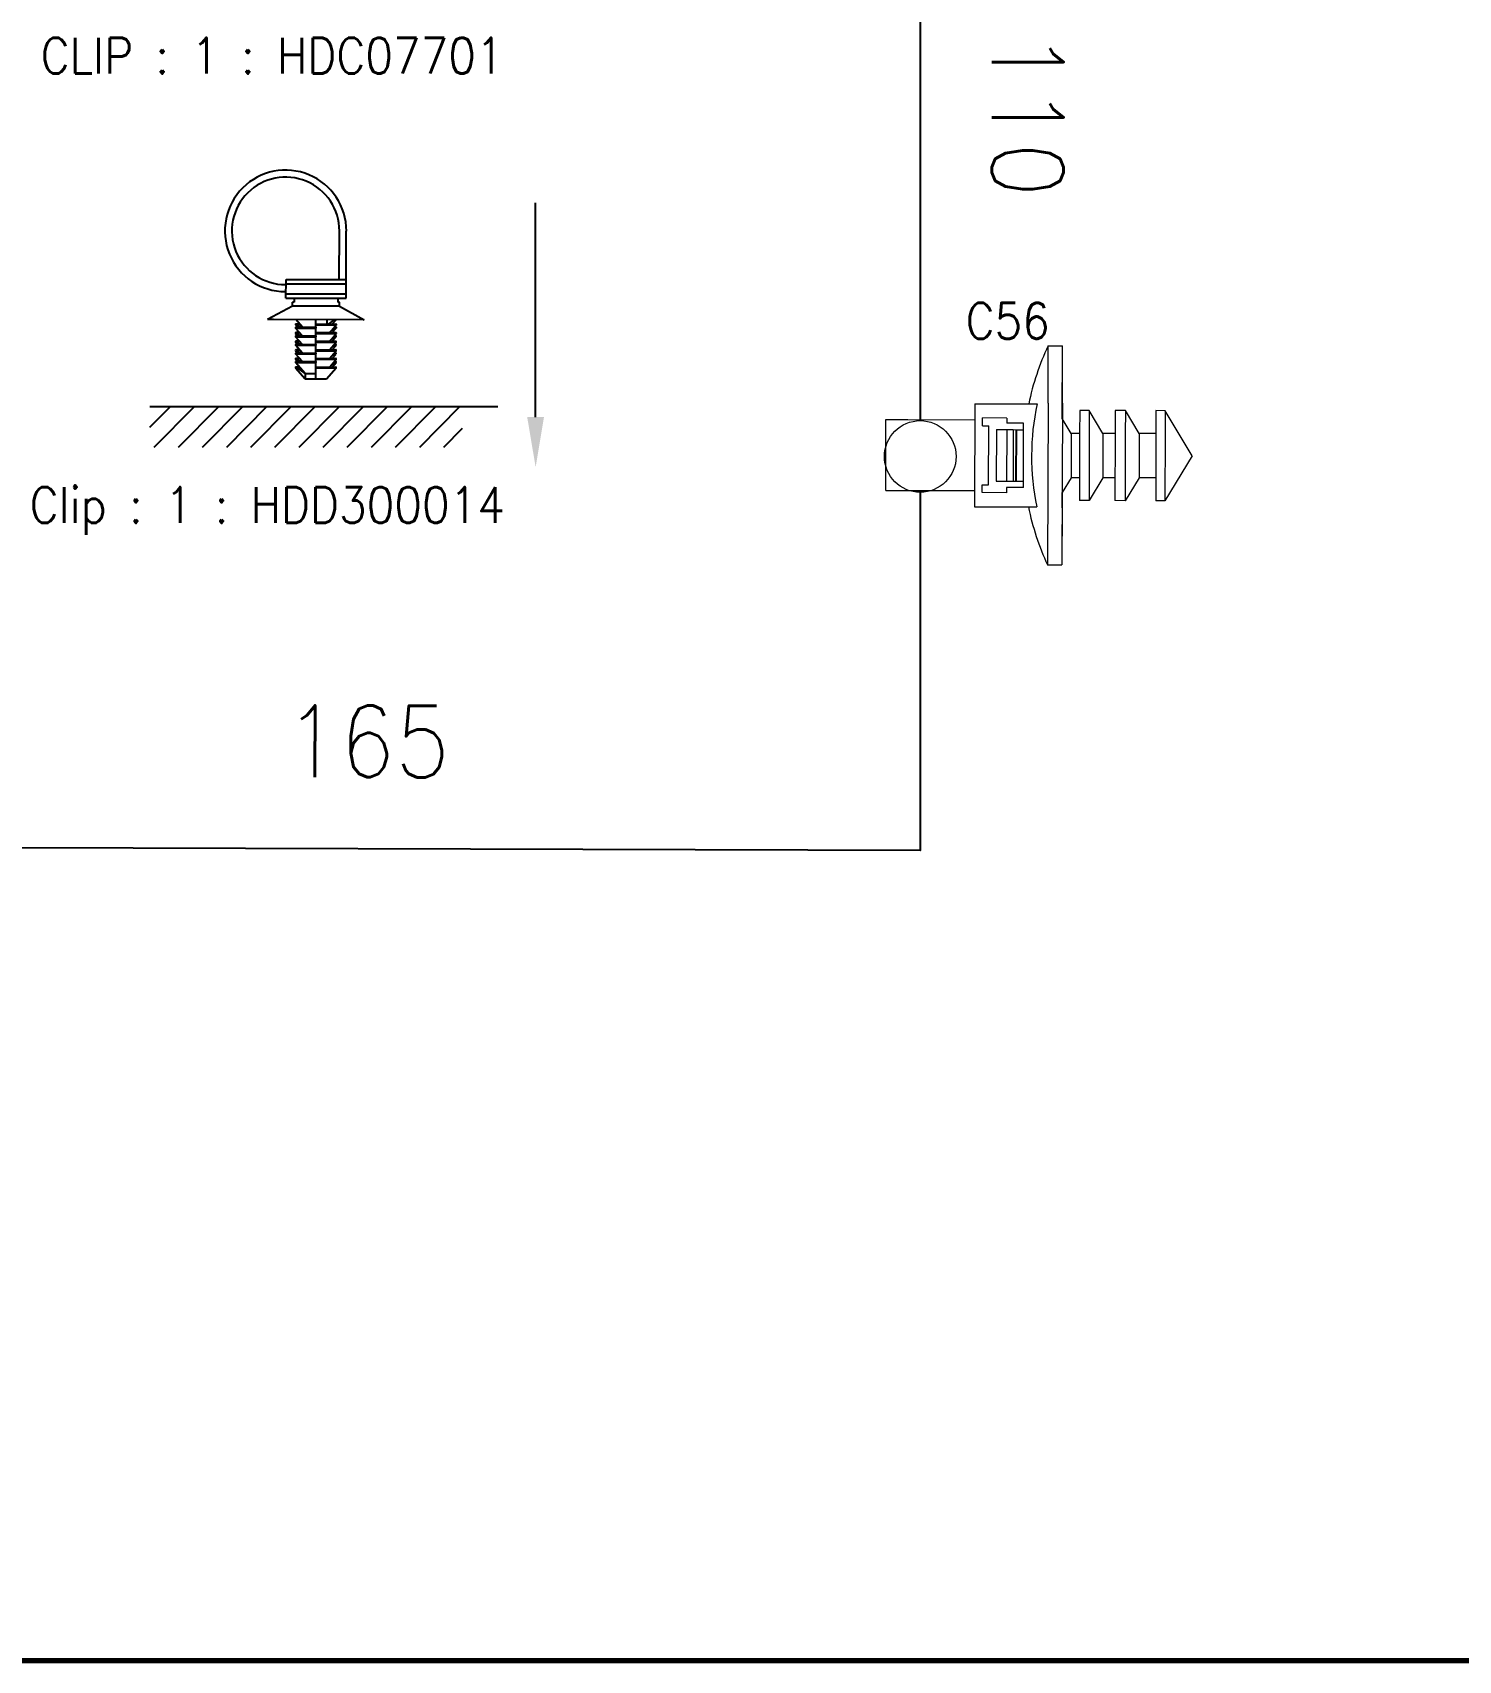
# Model space of a CAD drawing. Header units: inches. Extents: x 47316 to 59086, y 3141 to 11743.
# Drawn here: x 51894 to 51993.5, y 5638 to 5751.6 of the extents above; entities that cross this region are included whole.
import ezdxf

# ---------------------------------------------------------------- set-up
doc = ezdxf.new("R2010")
doc.units = ezdxf.units.IN
doc.header["$MEASUREMENT"] = 0
doc.layers.add('0Filament', color=7, linetype='Continuous', lineweight=20)
doc.styles.get("Standard").update_dxf_attribs({"font": ''})
doc.styles.get('Standard').set_extended_font_data('SimSun')
doc.linetypes.add('_VH_OTCON', pattern='A,0.0001,[7,VeSys.shx,S=0.1,R=0,X=0,Y=0],-0.4,[7,VeSys.shx,S=0.1,R=0,X=0,Y=0],-0.4,["X",Standard,S=1,R=0,X=-0.5,Y=-0.5],-0.0001,[7,VeSys.shx,S=0.1,R=0,X=0,Y=0],-0.4', length=1.2002)

msp = doc.modelspace()

# ---------------------------------------------------------------- linework, layer by layer
at = {"color": 0, "linetype": '_VH_OTCON', "ltscale": 5}
msp.add_line((51955.93, 5768.53), (51955.93, 5724.53), dxfattribs=at)
msp.add_line((51929.09, 5724.78), (51929.09, 5739.73))
at = {"color": 0, "linetype": 'ByBlock', "lineweight": -3, "ltscale": 0.225}
for p, q in [((51915.38, 5734.38, 0), (51915.39, 5737.76, 0)), ((51915.87, 5734.38, 0), (51915.87, 5737.76, 0))]:
    msp.add_line(p, q, dxfattribs=at)
at = {"color": 0, "linetype": 'ByBlock', "lineweight": -3, "ltscale": 0.0025}
for p, q in [((51911.63, 5734.02, 0), (51911.67, 5734.02, 0)), ((51911.63, 5733.53, 0), (51911.66, 5733.53, 0))]:
    msp.add_line(p, q, dxfattribs=at)
at = {"color": 0, "linetype": 'ByBlock', "lineweight": -3, "ltscale": 0.045825}
for p, q in [((51911.66, 5733.39, 0), (51911.67, 5734.08, 0)), ((51915.86, 5733.38, 0), (51915.87, 5734.07, 0))]:
    msp.add_line(p, q, dxfattribs=at)
at = {"color": 0, "linetype": 'ByBlock', "lineweight": -3, "ltscale": 0.020837}
for p, q in [((51911.67, 5734.08, 0), (51911.67, 5734.39, 0)), ((51915.87, 5734.07, 0), (51915.87, 5734.38, 0)), ((51911.66, 5733.08, 0), (51911.66, 5733.39, 0)), ((51915.86, 5733.07, 0), (51915.86, 5733.38, 0))]:
    msp.add_line(p, q, dxfattribs=at)
at = {"color": 0, "linetype": 'ByBlock', "lineweight": -3, "ltscale": 0.28}
for p, q in [((51911.67, 5734.39, 0), (51915.87, 5734.38, 0)), ((51911.67, 5734.08, 0), (51915.87, 5734.07, 0)), ((51911.66, 5733.39, 0), (51915.86, 5733.38, 0)), ((51911.66, 5733.08, 0), (51915.86, 5733.07, 0))]:
    msp.add_line(p, q, dxfattribs=at)
at = {"color": 0, "linetype": 'ByBlock', "lineweight": -3, "ltscale": 0.130887}
for p, q in [((51912.11, 5732.51, 0), (51910.38, 5731.58, 0)), ((51915.41, 5732.51, 0), (51917.13, 5731.57, 0))]:
    msp.add_line(p, q, dxfattribs=at)
at = {"color": 0, "linetype": 'ByBlock', "lineweight": -3, "ltscale": 0.008542}
for p, q in [((51912.24, 5732.8, 0), (51912.11, 5732.8, 0)), ((51915.41, 5732.79, 0), (51915.28, 5732.79, 0))]:
    msp.add_line(p, q, dxfattribs=at)
at = {"color": 0, "linetype": 'ByBlock', "lineweight": -3, "ltscale": 0.01875}
for p, q in [((51912.11, 5732.51, 0), (51912.11, 5732.8, 0)), ((51912.24, 5733.08, 0), (51912.24, 5732.8, 0)), ((51912.24, 5733.08, 0), (51912.24, 5732.8, 0)), ((51915.28, 5733.07, 0), (51915.28, 5732.79, 0)), ((51915.41, 5732.51, 0), (51915.41, 5732.79, 0))]:
    msp.add_line(p, q, dxfattribs=at)
at = {"color": 0, "linetype": 'ByBlock', "lineweight": -3, "ltscale": 0.013466}
msp.add_line((51912.31, 5732.51, 0), (51912.11, 5732.51, 0), dxfattribs=at)
at = {"color": 0, "linetype": 'ByBlock', "lineweight": -3, "ltscale": 0.206534}
msp.add_line((51915.41, 5732.51, 0), (51912.31, 5732.51, 0), dxfattribs=at)
at = {"color": 0, "linetype": 'ByBlock', "lineweight": -3, "ltscale": 0.027544}
msp.add_line((51910.8, 5731.58, 0), (51910.38, 5731.58, 0), dxfattribs=at)
at = {"color": 0, "linetype": 'ByBlock', "lineweight": -3, "ltscale": 0.422456}
msp.add_line((51917.13, 5731.57, 0), (51910.8, 5731.58, 0), dxfattribs=at)
at = {"color": 0, "linetype": 'ByBlock', "lineweight": -3, "ltscale": 0.014409}
for p, q in [((51912.34, 5731.21, 0), (51912.49, 5731.05, 0)), ((51912.34, 5730.61, 0), (51912.48, 5730.45, 0)), ((51912.34, 5729.41, 0), (51912.48, 5729.25, 0)), ((51912.34, 5728.81, 0), (51912.48, 5728.65, 0))]:
    msp.add_line(p, q, dxfattribs=at)
at = {"color": 0, "linetype": 'ByBlock', "lineweight": -3, "ltscale": 0.046455}
msp.add_line((51912.81, 5731.05, 0), (51912.36, 5731.58, 0), dxfattribs=at)
at = {"color": 0, "linetype": 'ByBlock', "lineweight": -3, "ltscale": 0.016319}
for p, q in [((51912.37, 5731.28, 0), (51912.62, 5731.28, 0)), ((51912.37, 5730.68, 0), (51912.62, 5730.68, 0)), ((51912.37, 5730.08, 0), (51912.61, 5730.08, 0)), ((51912.37, 5729.48, 0), (51912.61, 5729.48, 0)), ((51912.37, 5728.88, 0), (51912.61, 5728.88, 0)), ((51912.37, 5728.28, 0), (51912.61, 5728.28, 0))]:
    msp.add_line(p, q, dxfattribs=at)
at = {"color": 0, "linetype": 'ByBlock', "lineweight": -3, "ltscale": 0.015256}
for p, q in [((51912.62, 5731.27, 0), (51912.39, 5731.27, 0)), ((51912.62, 5730.67, 0), (51912.39, 5730.67, 0)), ((51912.62, 5730.07, 0), (51912.39, 5730.07, 0)), ((51912.62, 5729.47, 0), (51912.39, 5729.47, 0)), ((51912.62, 5728.87, 0), (51912.39, 5728.87, 0)), ((51912.62, 5728.27, 0), (51912.39, 5728.27, 0))]:
    msp.add_line(p, q, dxfattribs=at)
at = {"color": 0, "linetype": 'ByBlock', "lineweight": -3, "ltscale": 0.024877}
for p, q in [((51912.7, 5731.05, 0), (51912.39, 5731.27, 0)), ((51912.69, 5730.45, 0), (51912.39, 5730.67, 0)), ((51912.69, 5729.25, 0), (51912.39, 5729.47, 0)), ((51912.69, 5728.65, 0), (51912.39, 5728.87, 0))]:
    msp.add_line(p, q, dxfattribs=at)
at = {"color": 0, "linetype": 'ByBlock', "lineweight": -3, "ltscale": 0.035001}
msp.add_line((51913.76, 5731.05, 0), (51913.76, 5731.57, 0), dxfattribs=at)
at = {"color": 0, "linetype": 'ByBlock', "lineweight": -3, "ltscale": 0.004144}
for p, q in [((51913.76, 5731.27, 0), (51913.76, 5731.21, 0)), ((51913.76, 5730.45, 0), (51913.76, 5730.39, 0)), ((51913.76, 5730.07, 0), (51913.76, 5730.01, 0)), ((51913.75, 5729.25, 0), (51913.75, 5729.19, 0)), ((51913.76, 5729.85, 0), (51913.76, 5729.79, 0)), ((51913.76, 5729.47, 0), (51913.76, 5729.41, 0)), ((51913.75, 5728.65, 0), (51913.75, 5728.59, 0)), ((51913.75, 5728.27, 0), (51913.75, 5728.21, 0))]:
    msp.add_line(p, q, dxfattribs=at)
at = {"color": 0, "linetype": 'ByBlock', "lineweight": -3, "ltscale": 0.0925}
for p, q in [((51913.76, 5731.27, 0), (51915.15, 5731.27, 0)), ((51912.37, 5731.05, 0), (51913.76, 5731.05, 0)), ((51912.37, 5730.45, 0), (51913.76, 5730.45, 0)), ((51913.76, 5730.67, 0), (51915.15, 5730.67, 0)), ((51913.76, 5730.07, 0), (51915.14, 5730.07, 0)), ((51912.37, 5729.85, 0), (51913.76, 5729.85, 0)), ((51912.37, 5729.25, 0), (51913.75, 5729.25, 0)), ((51913.76, 5729.47, 0), (51915.14, 5729.47, 0)), ((51912.37, 5728.65, 0), (51913.75, 5728.65, 0)), ((51913.75, 5728.87, 0), (51915.14, 5728.87, 0)), ((51913.75, 5728.27, 0), (51915.14, 5728.27, 0))]:
    msp.add_line(p, q, dxfattribs=at)
at = {"color": 0, "linetype": 'ByBlock', "lineweight": -3, "ltscale": 0.094383}
for p, q in [((51913.76, 5731.21, 0), (51915.17, 5731.21, 0)), ((51912.34, 5730.99, 0), (51913.76, 5730.99, 0)), ((51912.34, 5730.39, 0), (51913.76, 5730.39, 0)), ((51913.76, 5730.61, 0), (51915.17, 5730.61, 0)), ((51912.34, 5729.79, 0), (51913.76, 5729.79, 0)), ((51912.34, 5729.19, 0), (51913.75, 5729.19, 0)), ((51913.76, 5730.01, 0), (51915.17, 5730.01, 0)), ((51913.76, 5729.41, 0), (51915.17, 5729.41, 0)), ((51912.34, 5728.59, 0), (51913.75, 5728.59, 0)), ((51913.75, 5728.81, 0), (51915.17, 5728.81, 0)), ((51913.75, 5728.21, 0), (51915.17, 5728.21, 0))]:
    msp.add_line(p, q, dxfattribs=at)
at = {"color": 0, "linetype": 'ByBlock', "lineweight": -3, "ltscale": 0.010857}
for p, q in [((51913.76, 5731.05, 0), (51913.76, 5731.21, 0)), ((51913.76, 5730.45, 0), (51913.76, 5730.61, 0)), ((51913.75, 5729.25, 0), (51913.76, 5729.41, 0)), ((51913.75, 5728.65, 0), (51913.75, 5728.81, 0))]:
    msp.add_line(p, q, dxfattribs=at)
at = {"color": 0, "linetype": 'ByBlock', "lineweight": -3, "ltscale": 0.02}
msp.add_line((51914.51, 5731.57, 0), (51914.51, 5731.27, 0), dxfattribs=at)
at = {"color": 0, "linetype": 'ByBlock', "lineweight": -3, "ltscale": 0.034243}
msp.add_line((51915.03, 5731.57, 0), (51914.61, 5731.27, 0), dxfattribs=at)
at = {"color": 0, "linetype": 'ByBlock', "lineweight": -3, "ltscale": 0.026545}
msp.add_line((51914.9, 5731.27, 0), (51915.16, 5731.57, 0), dxfattribs=at)
at = {"color": 0, "linetype": 'ByBlock', "lineweight": -3, "ltscale": 0.047591}
for p, q in [((51912.81, 5730.45, 0), (51912.34, 5730.99, 0)), ((51912.81, 5729.25, 0), (51912.34, 5729.79, 0))]:
    msp.add_line(p, q, dxfattribs=at)
at = {"color": 0, "linetype": 'ByBlock', "lineweight": -3, "ltscale": 0.04759}
for p, q in [((51912.81, 5729.85, 0), (51912.34, 5730.39, 0)), ((51912.81, 5728.65, 0), (51912.34, 5729.19, 0))]:
    msp.add_line(p, q, dxfattribs=at)
at = {"color": 0, "linetype": 'ByBlock', "lineweight": -3, "ltscale": 0.004143}
for p, q in [((51913.76, 5731.05, 0), (51913.76, 5730.99, 0)), ((51913.76, 5730.67, 0), (51913.76, 5730.61, 0)), ((51913.75, 5728.87, 0), (51913.75, 5728.81, 0))]:
    msp.add_line(p, q, dxfattribs=at)
at = {"color": 0, "linetype": 'ByBlock', "lineweight": -3, "ltscale": 0.035857}
for p, q in [((51913.76, 5730.45, 0), (51913.76, 5730.99, 0)), ((51913.75, 5729.25, 0), (51913.76, 5729.79, 0))]:
    msp.add_line(p, q, dxfattribs=at)
at = {"color": 0, "linetype": 'ByBlock', "lineweight": -3, "ltscale": 0.035855}
for p, q in [((51913.76, 5729.85, 0), (51913.76, 5730.39, 0)), ((51913.75, 5728.65, 0), (51913.75, 5729.19, 0))]:
    msp.add_line(p, q, dxfattribs=at)
at = {"color": 0, "linetype": 'ByBlock', "lineweight": -3, "ltscale": 0.015766}
for p, q in [((51914.7, 5730.67, 0), (51914.86, 5730.85, 0)), ((51914.7, 5728.87, 0), (51914.86, 5729.05, 0))]:
    msp.add_line(p, q, dxfattribs=at)
at = {"color": 0, "linetype": 'ByBlock', "lineweight": -3, "ltscale": 0.015765}
for p, q in [((51914.7, 5730.07, 0), (51914.86, 5730.25, 0)), ((51914.7, 5729.47, 0), (51914.86, 5729.65, 0)), ((51914.7, 5728.27, 0), (51914.86, 5728.45, 0))]:
    msp.add_line(p, q, dxfattribs=at)
at = {"color": 0, "linetype": 'ByBlock', "lineweight": -3, "ltscale": 0.031825}
for p, q in [((51914.86, 5730.85, 0), (51915.17, 5731.21, 0)), ((51914.86, 5729.65, 0), (51915.17, 5730.01, 0)), ((51914.86, 5729.05, 0), (51915.17, 5729.41, 0))]:
    msp.add_line(p, q, dxfattribs=at)
at = {"color": 0, "linetype": 'ByBlock', "lineweight": -3, "ltscale": 0.021661}
for p, q in [((51915.12, 5731.04, 0), (51914.86, 5730.85, 0)), ((51915.12, 5729.84, 0), (51914.86, 5729.65, 0)), ((51915.12, 5729.24, 0), (51914.86, 5729.05, 0)), ((51915.12, 5728.64, 0), (51914.86, 5728.45, 0))]:
    msp.add_line(p, q, dxfattribs=at)
at = {"color": 0, "linetype": 'ByBlock', "lineweight": -3, "ltscale": 0.031826}
for p, q in [((51914.86, 5730.25, 0), (51915.17, 5730.61, 0)), ((51914.86, 5728.45, 0), (51915.17, 5728.81, 0))]:
    msp.add_line(p, q, dxfattribs=at)
at = {"color": 0, "linetype": 'ByBlock', "lineweight": -3, "ltscale": 0.021662}
msp.add_line((51915.12, 5730.44, 0), (51914.86, 5730.25, 0), dxfattribs=at)
at = {"color": 0, "linetype": 'ByBlock', "lineweight": -3, "ltscale": 0.027682}
msp.add_line((51914.9, 5730.67, 0), (51915.17, 5730.98, 0), dxfattribs=at)
at = {"color": 0, "linetype": 'ByBlock', "lineweight": -3, "ltscale": 0.027681}
for p, q in [((51914.9, 5730.07, 0), (51915.17, 5730.38, 0)), ((51914.9, 5729.47, 0), (51915.17, 5729.78, 0)), ((51914.9, 5728.87, 0), (51915.17, 5729.18, 0)), ((51914.9, 5728.27, 0), (51915.17, 5728.58, 0))]:
    msp.add_line(p, q, dxfattribs=at)
at = {"color": 0, "linetype": 'ByBlock', "lineweight": -3, "ltscale": 0.007573}
for p, q in [((51915.03, 5731.05, 0), (51915.15, 5731.05, 0)), ((51915.03, 5730.45, 0), (51915.14, 5730.45, 0)), ((51915.03, 5729.85, 0), (51915.14, 5729.85, 0)), ((51915.03, 5729.25, 0), (51915.14, 5729.25, 0)), ((51915.03, 5728.65, 0), (51915.14, 5728.65, 0))]:
    msp.add_line(p, q, dxfattribs=at)
at = {"color": 0, "linetype": 'ByBlock', "lineweight": -3, "ltscale": 0.00652}
for p, q in [((51915.12, 5731.04, 0), (51915.03, 5731.04, 0)), ((51915.12, 5730.44, 0), (51915.03, 5730.44, 0)), ((51915.12, 5729.84, 0), (51915.02, 5729.84, 0)), ((51915.12, 5729.24, 0), (51915.02, 5729.24, 0)), ((51915.12, 5728.64, 0), (51915.02, 5728.64, 0))]:
    msp.add_line(p, q, dxfattribs=at)
at = {"color": 0, "linetype": 'ByBlock', "lineweight": -3, "ltscale": 0.014408}
msp.add_line((51912.34, 5730.01, 0), (51912.48, 5729.85, 0), dxfattribs=at)
at = {"color": 0, "linetype": 'ByBlock', "lineweight": -3, "ltscale": 0.024878}
msp.add_line((51912.69, 5729.85, 0), (51912.39, 5730.07, 0), dxfattribs=at)
at = {"color": 0, "linetype": 'ByBlock', "lineweight": -3, "ltscale": 0.010855}
msp.add_line((51913.76, 5729.85, 0), (51913.76, 5730.01, 0), dxfattribs=at)
at = {"color": 0, "linetype": 'ByBlock', "lineweight": -3, "ltscale": 0.0675}
for p, q in [((51913, 5727.83, 0), (51912.34, 5728.59, 0)), ((51912.34, 5728.21, 0), (51913, 5727.45, 0)), ((51914.5, 5727.45, 0), (51915.17, 5728.21, 0))]:
    msp.add_line(p, q, dxfattribs=at)
at = {"color": 0, "linetype": 'ByBlock', "lineweight": -3, "ltscale": 0.050559}
msp.add_line((51913, 5727.83, 0), (51912.39, 5728.27, 0), dxfattribs=at)
at = {"color": 0, "linetype": 'ByBlock', "lineweight": -3, "ltscale": 0.05}
for p, q in [((51913, 5727.83, 0), (51913.75, 5727.82, 0)), ((51913, 5727.45, 0), (51913.75, 5727.45, 0)), ((51913.75, 5727.45, 0), (51914.5, 5727.45, 0))]:
    msp.add_line(p, q, dxfattribs=at)
at = {"color": 0, "linetype": 'ByBlock', "lineweight": -3, "ltscale": 0.025}
msp.add_line((51913, 5727.83, 0), (51913, 5727.45, 0), dxfattribs=at)
at = {"color": 0, "linetype": 'ByBlock', "lineweight": -3, "ltscale": 0.050856}
for p, q in [((51913.75, 5727.82, 0), (51913.75, 5728.59, 0)), ((51913.75, 5727.45, 0), (51913.75, 5728.21, 0))]:
    msp.add_line(p, q, dxfattribs=at)
at = {"color": 0}
for p, q in [((51902.17, 5724.07, 0), (51903.61, 5725.51, 0)), ((51902.17, 5725.51, 0), (51926.45, 5725.51, 0)), ((51902.47, 5722.69, 0), (51905.29, 5725.51, 0)), ((51904.16, 5722.69, 0), (51906.97, 5725.51, 0)), ((51905.84, 5722.69, 0), (51908.66, 5725.51, 0)), ((51907.53, 5722.69, 0), (51910.34, 5725.51, 0)), ((51909.21, 5722.69, 0), (51912.03, 5725.51, 0)), ((51910.89, 5722.69, 0), (51913.71, 5725.51, 0)), ((51912.58, 5722.69, 0), (51915.39, 5725.51, 0)), ((51914.26, 5722.69, 0), (51917.08, 5725.51, 0)), ((51915.94, 5722.69, 0), (51918.76, 5725.51, 0)), ((51917.63, 5722.69, 0), (51920.44, 5725.51, 0)), ((51919.31, 5722.69, 0), (51922.13, 5725.51, 0)), ((51921, 5722.69, 0), (51923.81, 5725.51, 0)), ((51922.68, 5722.69, 0), (51923.99, 5724, 0))]:
    msp.add_line(p, q, dxfattribs=at)
at = {"lineweight": 70}
msp.add_line((50267.93, 5638.03), (54983.93, 5638.03), dxfattribs=at)
at = {"color": 0, "linetype": '_VH_OTCON', "ltscale": 5}
msp.add_lwpolyline([(51955.93, 5719.53), (51955.93, 5694.53), (51877.43, 5694.78)], dxfattribs=at)
at = {"color": 0, "linetype": 'Continuous', "lineweight": 15}
msp.add_circle((51955.93, 5722.03), 2.5, dxfattribs=at)
at = {"color": 0, "linetype": 'ByBlock', "lineweight": -3}
for centre, radius, start, end in [((51911.64, 5737.77, 0), 4.24, 359.8786, 269.8786), ((51911.64, 5737.77, 0), 3.75, 359.8786, 269.8786), ((51912.37, 5731.24, 0), 0.0375, 89.8786, 220.9901), ((51912.37, 5731.24, 0), 0.0375, 54.1432, 89.8786), ((51915.15, 5731.23, 0), 0.0375, 318.7665, 89.8786), ((51912.37, 5731.01, 0), 0.0375, 89.8786, 220.9907), ((51912.37, 5730.64, 0), 0.0375, 89.8786, 220.9901), ((51912.37, 5730.41, 0), 0.0375, 89.8786, 220.9907), ((51912.37, 5730.04, 0), 0.0375, 89.8786, 220.9901), ((51912.37, 5730.64, 0), 0.0375, 54.1432, 89.8786), ((51912.37, 5730.04, 0), 0.0375, 54.1432, 89.8786), ((51915.15, 5731.01, 0), 0.0375, 89.8786, 125.6147), ((51915.14, 5730.41, 0), 0.0375, 89.8786, 125.6147), ((51915.14, 5730.41, 0), 0.0375, 318.7665, 89.8786), ((51915.15, 5731.01, 0), 0.0375, 318.7665, 89.8786), ((51915.15, 5730.63, 0), 0.0375, 318.7665, 89.8786), ((51912.37, 5729.81, 0), 0.0375, 89.8786, 220.9907), ((51912.37, 5729.44, 0), 0.0375, 89.8786, 220.9901), ((51912.37, 5729.21, 0), 0.0375, 89.8786, 220.9907), ((51912.37, 5729.44, 0), 0.0375, 54.1432, 89.8786), ((51915.14, 5729.81, 0), 0.0375, 89.8786, 125.6147), ((51915.14, 5729.21, 0), 0.0375, 89.8786, 125.6147), ((51915.14, 5730.03, 0), 0.0375, 318.7665, 89.8786), ((51915.14, 5729.81, 0), 0.0375, 318.7665, 89.8786), ((51915.14, 5729.43, 0), 0.0375, 318.7665, 89.8786), ((51915.14, 5729.21, 0), 0.0375, 318.7665, 89.8786), ((51912.37, 5728.84, 0), 0.0375, 89.8786, 220.9901), ((51912.37, 5728.61, 0), 0.0375, 89.8786, 220.9907), ((51912.37, 5728.24, 0), 0.0375, 89.8786, 220.9901), ((51912.37, 5728.84, 0), 0.0375, 54.1432, 89.8786), ((51912.37, 5728.24, 0), 0.0375, 54.1432, 89.8786), ((51915.14, 5728.61, 0), 0.0375, 89.8786, 125.6147), ((51915.14, 5728.83, 0), 0.0375, 318.7665, 89.8786), ((51915.14, 5728.61, 0), 0.0375, 318.7665, 89.8786), ((51915.14, 5728.23, 0), 0.0375, 318.7665, 89.8786)]:
    msp.add_arc(centre, radius, start, end, dxfattribs=at)
msp.add_solid([(51929.67, 5724.78), (51929.09, 5721.28), (51928.5, 5724.78)])
at = {"layer": '0Filament', "color": 0, "lineweight": 9, "ltscale": 0.110623}
for p, q in [((51964.85, 5725.76), (51964.86, 5729.74)), ((51965.85, 5725.76), (51965.86, 5729.74))]:
    msp.add_line(p, q, dxfattribs=at)
at = {"layer": '0Filament', "color": 0, "lineweight": 9, "ltscale": 0.02778}
for p, q in [((51964.86, 5729.74), (51965.86, 5729.74)), ((51964.82, 5714.47), (51965.82, 5714.46))]:
    msp.add_line(p, q, dxfattribs=at)
at = {"layer": '0Filament', "color": 0, "lineweight": 9, "ltscale": 0.14032}
msp.add_line((51965.84, 5724.69), (51965.86, 5729.74), dxfattribs=at)
at = {"layer": '0Filament', "color": 0, "lineweight": 9, "ltscale": 0.2}
msp.add_line((51959.73, 5725.71), (51959.71, 5718.52), dxfattribs=at)
at = {"layer": '0Filament', "color": 0, "lineweight": 9, "ltscale": 0.121317}
for p, q in [((51959.73, 5725.71), (51964.09, 5725.7)), ((51959.71, 5718.52), (51964.07, 5718.51))]:
    msp.add_line(p, q, dxfattribs=at)
at = {"layer": '0Filament', "color": 0, "lineweight": 9, "ltscale": 0.314377}
for p, q in [((51964.85, 5725.76), (51964.82, 5714.47)), ((51965.85, 5725.76), (51965.82, 5714.46))]:
    msp.add_line(p, q, dxfattribs=at)
at = {"layer": '0Filament', "color": 0, "lineweight": 9}
msp.add_line((51953.52, 5719.66), (51953.53, 5724.6), dxfattribs=at)
at = {"layer": '0Filament', "color": 0, "lineweight": 9, "ltscale": 0.13}
for p, q in [((51953.53, 5724.6), (51955.06, 5724.6)), ((51955.06, 5724.6), (51959.73, 5724.59)), ((51953.52, 5719.66), (51955.04, 5719.66)), ((51955.04, 5719.66), (51959.72, 5719.65))]:
    msp.add_line(p, q, dxfattribs=at)
at = {"layer": '0Filament', "color": 0, "lineweight": 9, "ltscale": 0.047501}
for p, q in [((51961.97, 5724.71), (51960.27, 5724.72)), ((51961.96, 5719.5), (51960.25, 5719.51))]:
    msp.add_line(p, q, dxfattribs=at)
at = {"layer": '0Filament', "color": 0, "lineweight": 9, "ltscale": 0.015002}
msp.add_line((51960.27, 5724.18), (51960.27, 5724.72), dxfattribs=at)
at = {"layer": '0Filament', "color": 0, "lineweight": 9, "ltscale": 0.010001}
for p, q in [((51961.97, 5724.71), (51961.97, 5724.36)), ((51961.96, 5719.86), (51961.96, 5719.5))]:
    msp.add_line(p, q, dxfattribs=at)
at = {"layer": '0Filament', "color": 0, "lineweight": 9, "ltscale": 0.034033}
msp.add_line((51966.47, 5723.64), (51965.84, 5724.69), dxfattribs=at)
at = {"layer": '0Filament', "color": 0, "lineweight": 9, "ltscale": 0.045551}
for p, q in [((51967.06, 5725.24), (51967.05, 5723.6)), ((51967.72, 5725.24), (51967.72, 5723.6)), ((51969.53, 5725.23), (51969.53, 5723.6)), ((51970.25, 5725.23), (51970.24, 5723.59)), ((51972.38, 5725.23), (51972.38, 5723.59)), ((51973.03, 5725.22), (51973.02, 5723.59))]:
    msp.add_line(p, q, dxfattribs=at)
at = {"layer": '0Filament', "color": 0, "lineweight": 9, "ltscale": 0.018604}
for p, q in [((51967.72, 5725.24), (51967.06, 5725.24)), ((51967.71, 5718.95), (51967.04, 5718.95))]:
    msp.add_line(p, q, dxfattribs=at)
at = {"layer": '0Filament', "color": 0, "lineweight": 9, "ltscale": 0.051927}
for p, q in [((51968.68, 5723.64), (51967.72, 5725.24)), ((51971.2, 5723.63), (51970.25, 5725.23)), ((51968.67, 5720.55), (51967.71, 5718.95)), ((51971.2, 5720.54), (51970.23, 5718.94))]:
    msp.add_line(p, q, dxfattribs=at)
at = {"layer": '0Filament', "color": 0, "lineweight": 9, "ltscale": 0.019849}
for p, q in [((51970.25, 5725.23), (51969.53, 5725.23)), ((51970.23, 5718.94), (51969.52, 5718.95))]:
    msp.add_line(p, q, dxfattribs=at)
at = {"layer": '0Filament', "color": 0, "lineweight": 9, "ltscale": 0.017949}
for p, q in [((51973.03, 5725.22), (51972.38, 5725.23)), ((51973.01, 5718.94), (51972.36, 5718.94))]:
    msp.add_line(p, q, dxfattribs=at)
at = {"layer": '0Filament', "color": 0, "lineweight": 9, "ltscale": 0.102081}
for q in [(51973.03, 5725.22), (51973.01, 5718.94)]:
    msp.add_line((51974.91, 5722.08), q, dxfattribs=at)
at = {"layer": '0Filament', "color": 0, "lineweight": 9, "ltscale": 0.0125}
for p, q in [((51960.27, 5724.18), (51960.72, 5724.18)), ((51961.97, 5723.91), (51962.42, 5723.91)), ((51960.26, 5720.05), (51960.7, 5720.05)), ((51961.96, 5720.31), (51962.41, 5720.31))]:
    msp.add_line(p, q, dxfattribs=at)
at = {"layer": '0Filament', "color": 0, "lineweight": 9, "ltscale": 0.114999}
msp.add_line((51960.7, 5720.05), (51960.72, 5724.18), dxfattribs=at)
at = {"layer": '0Filament', "color": 0, "lineweight": 9, "ltscale": 0.1}
for p, q in [((51961.25, 5723.91), (51961.24, 5720.31)), ((51961.97, 5723.91), (51961.96, 5720.31)), ((51962.42, 5723.91), (51962.41, 5720.31)), ((51962.59, 5723.9), (51962.58, 5720.31)), ((51962.64, 5723.9), (51962.63, 5720.31))]:
    msp.add_line(p, q, dxfattribs=at)
at = {"layer": '0Filament', "color": 0, "lineweight": 9, "ltscale": 0.020001}
for p, q in [((51961.25, 5723.91), (51961.97, 5723.91)), ((51961.24, 5720.31), (51961.96, 5720.31))]:
    msp.add_line(p, q, dxfattribs=at)
at = {"layer": '0Filament', "color": 0, "lineweight": 9, "ltscale": 0.0325}
for p, q in [((51963.14, 5724.35), (51961.97, 5724.36)), ((51963.13, 5719.86), (51961.96, 5719.86))]:
    msp.add_line(p, q, dxfattribs=at)
at = {"layer": '0Filament', "color": 0, "lineweight": 9, "ltscale": 0.004785}
for p, q in [((51962.42, 5723.91), (51962.59, 5723.9)), ((51962.41, 5720.31), (51962.58, 5720.31))]:
    msp.add_line(p, q, dxfattribs=at)
at = {"layer": '0Filament', "color": 0, "lineweight": 9, "ltscale": 0.001228}
for p, q in [((51962.59, 5723.9), (51962.64, 5723.9)), ((51962.58, 5720.31), (51962.63, 5720.31))]:
    msp.add_line(p, q, dxfattribs=at)
at = {"layer": '0Filament', "color": 0, "lineweight": 9, "ltscale": 0.013986}
for p, q in [((51962.64, 5723.9), (51963.14, 5723.9)), ((51962.63, 5720.31), (51963.13, 5720.31))]:
    msp.add_line(p, q, dxfattribs=at)
at = {"layer": '0Filament', "color": 0, "lineweight": 9, "ltscale": 0.125}
msp.add_line((51963.13, 5719.86), (51963.14, 5724.35), dxfattribs=at)
at = {"layer": '0Filament', "color": 0, "lineweight": 9, "ltscale": 0.022382}
for p, q in [((51966.47, 5723.64), (51966.47, 5722.84)), ((51968.68, 5723.64), (51968.68, 5722.83)), ((51971.2, 5723.63), (51971.2, 5722.83))]:
    msp.add_line(p, q, dxfattribs=at)
at = {"layer": '0Filament', "color": 0, "lineweight": 9, "ltscale": 0.016164}
for p, q in [((51967.05, 5723.64), (51966.47, 5723.64)), ((51967.04, 5720.55), (51966.46, 5720.55))]:
    msp.add_line(p, q, dxfattribs=at)
at = {"layer": '0Filament', "color": 0, "lineweight": 9, "ltscale": 0.129449}
for p, q in [((51967.05, 5723.6), (51967.04, 5718.95)), ((51967.72, 5723.6), (51967.71, 5718.95)), ((51969.53, 5723.6), (51969.52, 5718.95)), ((51970.24, 5723.59), (51970.23, 5718.94)), ((51972.38, 5723.59), (51972.36, 5718.94)), ((51973.02, 5723.59), (51973.01, 5718.94))]:
    msp.add_line(p, q, dxfattribs=at)
at = {"layer": '0Filament', "color": 0, "lineweight": 9, "ltscale": 0.023581}
for p, q in [((51969.53, 5723.63), (51968.68, 5723.64)), ((51969.52, 5720.54), (51968.67, 5720.55))]:
    msp.add_line(p, q, dxfattribs=at)
at = {"layer": '0Filament', "color": 0, "lineweight": 9, "ltscale": 0.032642}
for p, q in [((51972.38, 5723.63), (51971.2, 5723.63)), ((51972.37, 5720.54), (51971.2, 5720.54))]:
    msp.add_line(p, q, dxfattribs=at)
at = {"layer": '0Filament', "color": 0, "lineweight": 9, "ltscale": 0.063599}
for p, q in [((51966.47, 5722.84), (51966.46, 5720.55)), ((51968.68, 5722.83), (51968.67, 5720.55)), ((51971.2, 5722.83), (51971.2, 5720.54))]:
    msp.add_line(p, q, dxfattribs=at)
at = {"layer": '0Filament', "color": 0, "lineweight": 9, "ltscale": 0.014999}
msp.add_line((51960.25, 5719.51), (51960.26, 5720.05), dxfattribs=at)
at = {"layer": '0Filament', "color": 0, "lineweight": 9, "ltscale": 0.034036}
msp.add_line((51966.46, 5720.55), (51965.83, 5719.51), dxfattribs=at)
at = {"layer": '0Filament', "color": 0, "lineweight": 9, "ltscale": 0.0297}
msp.add_line((51965.83, 5718.44), (51965.83, 5719.51), dxfattribs=at)
at = {"layer": '0Filament', "color": 0, "lineweight": 9, "ltscale": 0.11062}
msp.add_line((51965.83, 5718.44), (51965.82, 5714.46), dxfattribs=at)
at = {"layer": '0Filament', "color": 0, "lineweight": 9}
for radius, start, end in [(17.97, 154.6967, 168.3104), (17.4, 167.9266, 191.7681), (17.97, 191.3843, 204.998)]:
    msp.add_arc((51981.1, 5722.06), radius, start, end, dxfattribs=at)

# ---------------------------------------------------------------- texts
at = {"color": 42, "linetype": 'Continuous', "lineweight": 15, "char_height": 2.5, "attachment_point": 1}
for s, insert, width in [('\\Fromans.shx;\\W0.9000000000;\\T1.0000000000;\\o\\lCLIP : 1 : HDC07701', (51894.54, 5751.25), 38.0357), ('\\Fromans.shx;\\W0.9000000000;\\T1.0000000000;\\o\\lClip : 1 : HDD300014', (51893.77, 5719.9), 39)]:
    msp.add_mtext(s, dxfattribs=dict(at, insert=insert, width=width))
at = {"color": 7, "linetype": '_VH_OTCON', "lineweight": 18, "ltscale": 5, "char_height": 5, "width": 12.8571, "attachment_point": 1}
for s, insert, rotation in [('\\Fromans.shx;\\W0.9000000000;\\T1.0000000000;\\o\\l110', (51965.93, 5751.67), 270), ('\\Fromans.shx;\\W0.9000000000;\\T1.0000000000;\\o\\l165', (51911.57, 5704.67), 359.8169)]:
    msp.add_mtext(s, dxfattribs=dict(at, insert=insert, rotation=rotation))
at = {"color": 21, "linetype": 'Continuous', "lineweight": 15, "insert": (51959.09, 5732.74), "char_height": 2.5, "width": 6.5357, "attachment_point": 1}
msp.add_mtext('\\Fromans.shx;\\W0.9000000000;\\T1.0000000000;\\o\\lC56', dxfattribs=at)

doc.saveas('drawing.dxf')
